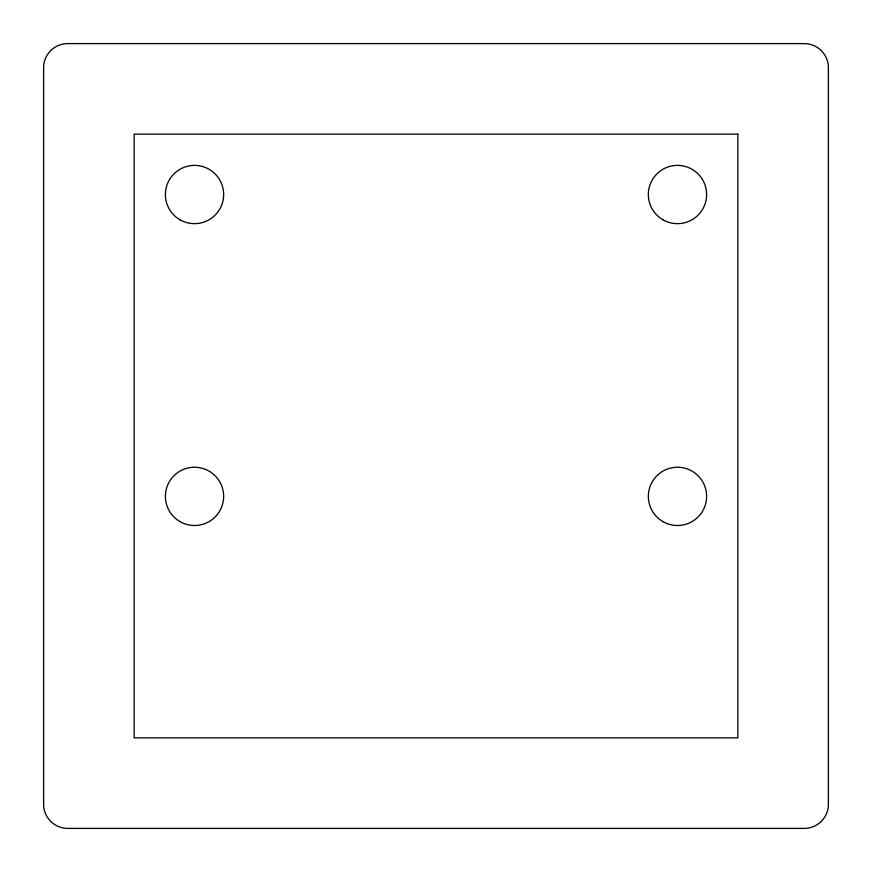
<?xml version="1.0" encoding="UTF-8"?>
<svg xmlns="http://www.w3.org/2000/svg" width="872" height="872" viewBox="0 0 872 872"><rect width="100%" height="100%" fill="white"/><g stroke="black" fill="none" stroke-linecap="round" stroke-linejoin="round"><path stroke-width="1.31" d="M804.257 43.6L67.743 43.6A24.143 24.143 0 0 0 43.6 67.743L43.6 804.257A24.143 24.143 0 0 0 67.743 828.4L804.257 828.4A24.143 24.143 0 0 0 828.4 804.257L828.4 67.743A24.143 24.143 0 0 0 804.257 43.6M737.843 134.157L134.157 134.157L134.157 737.843L737.843 737.843L737.843 134.157M662.905 521.598A29.136 29.136 0 0 0 706.614 496.364A29.136 29.136 0 0 0 662.905 471.142A29.136 29.136 0 0 0 662.905 521.598M179.959 521.598A29.136 29.136 0 0 0 223.657 496.364A29.136 29.136 0 0 0 179.959 471.142A29.136 29.136 0 0 0 179.959 521.598M662.905 219.755A29.136 29.136 0 0 0 706.614 194.521A29.136 29.136 0 0 0 662.905 169.288A29.136 29.136 0 0 0 662.905 219.755M179.959 219.755A29.136 29.136 0 0 0 223.657 194.521A29.136 29.136 0 0 0 179.959 169.288A29.136 29.136 0 0 0 179.959 219.755"/></g></svg>
